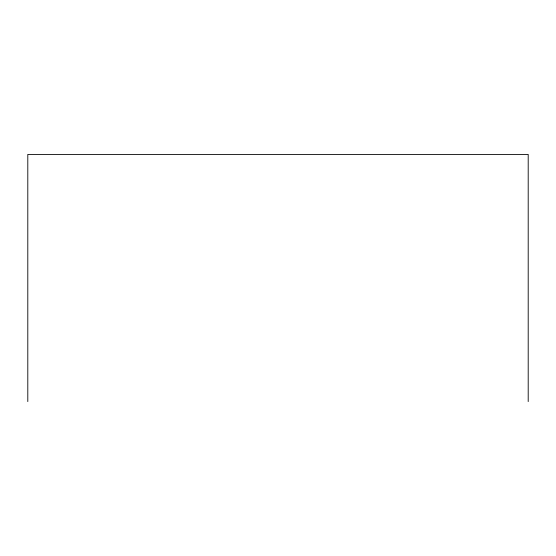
<?xml version="1.0" encoding="UTF-8"?>
<svg xmlns="http://www.w3.org/2000/svg" width="556" height="556" viewBox="0 0 556 556"><rect width="100%" height="100%" fill="white"/><g stroke="black" fill="none" stroke-linecap="round" stroke-linejoin="round"><path stroke-width="0.83" d="M528.2 401.585L528.2 154.415L27.8 154.415L27.8 401.585"/></g></svg>
